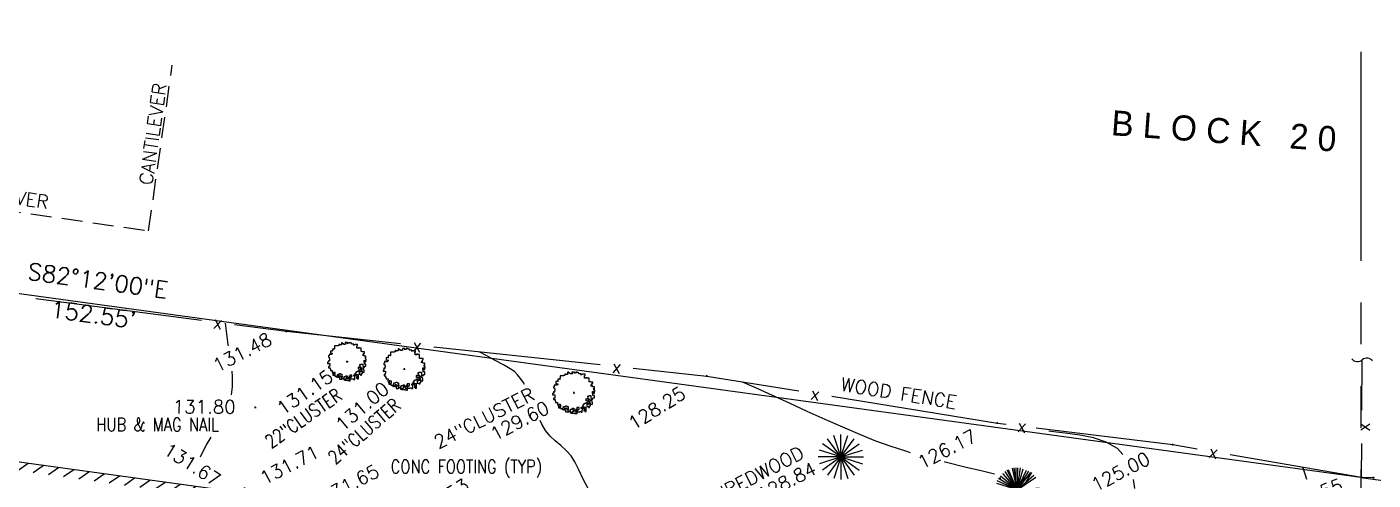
# Model space of a CAD drawing. Extents: x 3812 to 5524, y 4309 to 5867.
# Drawn here: x 4920.2 to 5000.7, y 4949.4 to 4976.5 of the extents above; entities that cross this region are included whole.
import ezdxf
from ezdxf.enums import TextEntityAlignment as Align

# ---------------------------------------------------------------- set-up
doc = ezdxf.new("R2010")
doc.units = 0
doc.header["$LTSCALE"] = 10
doc.header["$MEASUREMENT"] = 0
doc.header["$PDMODE"] = 2
doc.header["$PDSIZE"] = 0.05
doc.linetypes.add('HIDDEN2', pattern=[0.1875, 0.125, -0.0625])
doc.linetypes.add('PHANTOM', pattern=[2.5, 1.25, -0.25, 0.25, -0.25, 0.25, -0.25])
doc.layers.get('0').update_dxf_attribs({"linetype": 'CONTINUOUS'})
for name, color, linetype in [('BNDRY', 5, 'CONTINUOUS'), ('BNDRY-DIM', 1, 'CONTINUOUS'), ('BNDRY-REC', 4, 'PHANTOM'), ('BUILDING', 1, 'CONTINUOUS'), ('CONT-MJR', 1, 'CONTINUOUS'), ('CONT-MNR', 7, 'CONTINUOUS'), ('ELEV', 7, 'CONTINUOUS'), ('FENCE', 7, 'CONTINUOUS'), ('HATCH', 6, 'CONTINUOUS'), ('LEGEND', 7, 'CONTINUOUS'), ('PNTS-FIELD5-12-16', 3, 'CONTINUOUS'), ('TEXTM', 11, 'CONTINUOUS'), ('TREES', 3, 'CONTINUOUS')]:
    doc.layers.add(name, color=color, linetype=linetype)
doc.styles.add('L80', font='simplex.shx', dxfattribs={"height": 0.8})
doc.styles.add('S6', font='SIMPLEX', dxfattribs={"height": 0.083333})
doc.styles.add('SHADOW', font='SHADOW2.SHX')

# ---------------------------------------------------------------- blocks, each defined once
blk = doc.blocks.new('POINT')
blk.add_point((0, 0))
at = {"layer": 'ELEV', "style": 'S6'}
blk.add_attdef('ELEV', (0.1191, -0.0403), '', height=0.0833, dxfattribs=at)
blk = doc.blocks.new('CG_T18')
for q in [(-0.0735, 0.1011), (-0.0386, 0.1189), (0, 0.125), (0.0386, 0.1189), (0.0735, 0.1011), (-0.125, 0), (-0.1189, 0.0386), (-0.1189, -0.0386), (-0.1011, 0.0735), (-0.1011, -0.0735), (-0.0735, -0.1011), (-0.0386, -0.1189), (0.1011, 0.0735), (0.1189, 0.0386), (0.125, 0), (0.1189, -0.0386), (0.1011, -0.0735), (0.0735, -0.1011), (0.0386, -0.1189), (0, -0.125)]:
    blk.add_line((0, 0), q)
blk = doc.blocks.new('SHRUB1')
for p, q in [((0, 0), (-0.0863, 0.0697)), ((0, 0), (-0.0747, 0.0837)), ((0, 0), (-0.0623, 0.0926)), ((0, 0), (-0.0515, 0.0996)), ((0, 0), (-0.044, 0.1016)), ((0, 0), (-0.0249, 0.1106)), ((0, 0), (-0.0149, 0.1126)), ((-0.0074, 0.0559), (-0.0049, 0.1115)), ((0, 0), (0.0034, 0.1126)), ((0, 0), (0.0159, 0.1126)), ((0, 0), (0.03, 0.1076)), ((0, 0), (0.0483, 0.1006)), ((0, 0), (0.0591, 0.0956)), ((0, 0), (0.069, 0.0877)), ((0, 0), (0.0856, 0.0747)), ((0.0471, 0.0411), (0.0757, 0.0877)), ((0, 0), (-0.1112, 0.0038)), ((0, 0), (-0.1112, -0.011)), ((0, 0), (-0.1071, -0.032)), ((0, 0), (-0.1046, 0.0318)), ((-0.1046, 0.0318), (-0.1046, 0.0318)), ((0, 0), (-0.1021, 0.0458)), ((0, 0), (-0.1021, -0.0459)), ((0, 0), (-0.0971, -0.0549)), ((0, 0), (-0.0954, 0.0577)), ((-0.0848, 0.0512), (-0.088, 0.0637)), ((0, 0), (-0.0863, -0.0679)), ((0, 0), (-0.0788, -0.0808)), ((0, 0), (-0.0722, -0.0838)), ((0, 0), (-0.0332, -0.1058)), ((0, 0), (-0.0174, -0.1068)), ((0, 0), (-0.0082, -0.1128)), ((0, 0), (-0.0024, -0.1118)), ((0, 0), (0.0948, 0.0637)), ((0, 0), (0.1131, 0.0089)), ((0, 0), (0.1122, -0.0052)), ((0, 0), (0.1106, -0.0121)), ((0, 0), (0.1056, -0.0371)), ((0, 0), (0.1014, -0.053)), ((0, 0), (0.0931, -0.0649)), ((0, 0), (0.0151, -0.1148)), ((0, 0), (0.0042, -0.1098)), ((0, 0), (0.0516, -0.0998)), ((0, 0), (0.0657, -0.0919)), ((0, 0), (0.0815, -0.0849)), ((0, 0), (0.0367, -0.1068)), ((0, 0), (0.089, -0.0789)), ((0, 0), (0.1172, -0.027)), ((0, 0), (0.0292, -0.1078)), ((-0.0706, -0.0211), (-0.1063, -0.042)), ((0.0684, -0.0477), (0.0865, -0.0689)), ((-0.0217, -0.0693), (-0.024, -0.1068))]:
    blk.add_line(p, q)
blk = doc.blocks.new('CG_T30')
for p, q in [((-0.0887, 0.0811), (-0.0964, 0.0811)), ((-0.0964, 0.0811), (-0.0964, 0.0698)), ((-0.0809, 0.0819), (-0.0887, 0.0819)), ((-0.0887, 0.0819), (-0.0887, 0.0811)), ((-0.0826, 0.0897), (-0.0835, 0.0897)), ((-0.0835, 0.0897), (-0.0835, 0.0819)), ((-0.0835, 0.0819), (-0.0809, 0.0819)), ((-0.0749, 0.1017), (-0.0826, 0.1017)), ((-0.0826, 0.1017), (-0.0826, 0.0897)), ((-0.0671, 0.1017), (-0.0749, 0.1017)), ((-0.0749, 0.1017), (-0.0749, 0.1017)), ((-0.0594, 0.1017), (-0.0671, 0.1017)), ((-0.0671, 0.1017), (-0.0671, 0.1017)), ((-0.0516, 0.1053), (-0.0594, 0.1053)), ((-0.0594, 0.1053), (-0.0594, 0.1017)), ((-0.0534, 0.1113), (-0.0542, 0.1113)), ((-0.0542, 0.1113), (-0.0542, 0.1113)), ((-0.0534, 0.1104), (-0.0534, 0.1113)), ((-0.0455, 0.1104), (-0.0534, 0.1104)), ((-0.0516, 0.113), (-0.0516, 0.1053)), ((-0.0516, 0.1053), (-0.0516, 0.1053)), ((-0.0455, 0.1087), (-0.0455, 0.1104)), ((-0.0378, 0.1087), (-0.0455, 0.1087)), ((-0.03, 0.1225), (-0.0378, 0.1225)), ((-0.0378, 0.1225), (-0.0378, 0.1087)), ((-0.0378, 0.1087), (-0.0378, 0.1087)), ((-0.03, 0.1165), (-0.03, 0.1225)), ((-0.0223, 0.1165), (-0.03, 0.1165)), ((-0.0223, 0.1121), (-0.0223, 0.1165)), ((-0.0145, 0.1121), (-0.0223, 0.1121)), ((-0.0068, 0.1156), (-0.0145, 0.1156)), ((-0.0145, 0.1156), (-0.0145, 0.1121)), ((0.0027, 0.1233), (-0.012, 0.1233)), ((-0.012, 0.1233), (-0.012, 0.1233)), ((-0.012, 0.1233), (-0.012, 0.1156)), ((-0.012, 0.1156), (-0.0068, 0.1156)), ((0.0027, 0.1156), (0.0027, 0.1233)), ((0.0148, 0.119), (0.0027, 0.119)), ((0.0027, 0.119), (0.0027, 0.1156)), ((0.0148, 0.1217), (0.0148, 0.1268)), ((0.0148, 0.1268), (0.0148, 0.119)), ((0.0226, 0.1217), (0.0148, 0.1217)), ((0.0226, 0.119), (0.0226, 0.1217)), ((0.0303, 0.119), (0.0226, 0.119)), ((0.0303, 0.113), (0.0303, 0.119)), ((0.0441, 0.113), (0.0303, 0.113)), ((0.0441, 0.1053), (0.0441, 0.113)), ((0.0518, 0.1087), (0.0441, 0.1087)), ((0.0441, 0.1087), (0.0441, 0.1053)), ((0.0665, 0.1104), (0.0518, 0.1104)), ((0.0518, 0.1104), (0.0518, 0.1087)), ((0.0631, 0.0949), (0.0631, 0.1026)), ((0.0631, 0.1026), (0.0665, 0.1026)), ((0.0639, 0.0949), (0.0631, 0.0949)), ((0.0639, 0.0862), (0.0639, 0.0949)), ((0.076, 0.0862), (0.0639, 0.0862)), ((0.0665, 0.1026), (0.0665, 0.1104)), ((0.076, 0.088), (0.076, 0.094)), ((0.076, 0.094), (0.076, 0.0862)), ((0.0907, 0.088), (0.076, 0.088)), ((0.0907, 0.0802), (0.0907, 0.088)), ((-0.118, 0.0362), (-0.1223, 0.0362)), ((-0.1223, 0.0362), (-0.1223, 0.0284)), ((-0.1223, 0.0284), (-0.1171, 0.0284)), ((-0.1145, 0.0051), (-0.1223, 0.0051)), ((-0.1223, 0.0051), (-0.1223, -0.0052)), ((-0.1102, 0.0457), (-0.118, 0.0457)), ((-0.118, 0.0457), (-0.118, 0.0362)), ((-0.1171, 0.0284), (-0.1171, 0.0206)), ((-0.1171, 0.0206), (-0.1145, 0.0206)), ((-0.1145, 0.0129), (-0.1163, 0.0129)), ((-0.1163, 0.0129), (-0.1163, 0.0051)), ((-0.1163, 0.0051), (-0.1145, 0.0051)), ((-0.1145, 0.0206), (-0.1145, 0.0129)), ((-0.1085, 0.0552), (-0.1102, 0.0552)), ((-0.1102, 0.0552), (-0.1024, 0.0552)), ((-0.1102, 0.0448), (-0.1102, 0.0457)), ((-0.1024, 0.0448), (-0.1102, 0.0448)), ((-0.1008, 0.0673), (-0.1085, 0.0673)), ((-0.1085, 0.0673), (-0.1085, 0.0552)), ((-0.1024, 0.0552), (-0.1024, 0.0491)), ((-0.0947, 0.0517), (-0.1024, 0.0517)), ((-0.1024, 0.0517), (-0.1024, 0.0448)), ((-0.1024, 0.0491), (-0.0947, 0.0491)), ((-0.093, 0.0698), (-0.1008, 0.0698)), ((-0.1008, 0.0698), (-0.1008, 0.0673)), ((-0.0964, 0.0698), (-0.093, 0.0698)), ((-0.0947, 0.0491), (-0.0947, 0.0517)), ((0.0907, 0.0725), (0.0907, 0.0802)), ((0.0907, 0.0802), (0.0907, 0.0802)), ((0.0907, 0.0647), (0.0907, 0.0725)), ((0.0907, 0.0725), (0.0907, 0.0725)), ((0.0984, 0.0647), (0.0907, 0.0647)), ((0.0907, 0.0647), (0.0907, 0.0647)), ((0.0984, 0.0629), (0.0984, 0.0647)), ((0.1131, 0.0629), (0.0984, 0.0629)), ((0.1036, 0.0448), (0.1001, 0.0448)), ((0.1001, 0.0448), (0.1079, 0.0448)), ((0.1036, 0.037), (0.1036, 0.0448)), ((0.1114, 0.0406), (0.1036, 0.0406)), ((0.1036, 0.0406), (0.1036, 0.037)), ((0.1105, 0), (0.1071, 0)), ((0.1071, 0), (0.1148, 0)), ((0.1079, 0.0448), (0.1079, 0.0552)), ((0.1079, 0.0552), (0.1131, 0.0552)), ((0.1105, 0.0051), (0.1105, 0.0078)), ((0.1105, 0.0078), (0.1105, 0)), ((0.1182, 0.0051), (0.1105, 0.0051)), ((0.1114, 0.0354), (0.1114, 0.0406)), ((0.1226, 0.0354), (0.1114, 0.0354)), ((0.1123, -0.0026), (0.1123, 0.0051)), ((0.1123, 0.0051), (0.1182, 0.0051)), ((0.1131, 0.0552), (0.1131, 0.0629)), ((0.12, 0.0224), (0.1148, 0.0224)), ((0.1148, 0.0224), (0.1226, 0.0224)), ((0.1148, 0), (0.1148, -0.0026)), ((0.12, 0.0146), (0.12, 0.0224)), ((0.1251, 0.0146), (0.12, 0.0146)), ((0.1226, 0.0224), (0.1226, 0.0354)), ((0.1226, -0.0026), (0.1226, 0.0069)), ((0.1226, 0.0069), (0.1251, 0.0069)), ((0.1251, 0.0069), (0.1251, 0.0146)), ((-0.1223, -0.0052), (-0.1275, -0.0052)), ((-0.1275, -0.0052), (-0.1275, -0.013)), ((-0.1275, -0.013), (-0.1137, -0.013)), ((-0.1145, -0.0328), (-0.1215, -0.0328)), ((-0.1215, -0.0328), (-0.1215, -0.0406)), ((-0.1215, -0.0406), (-0.112, -0.0406)), ((-0.1137, -0.025), (-0.1145, -0.025)), ((-0.1145, -0.025), (-0.1145, -0.0328)), ((-0.1137, -0.013), (-0.1137, -0.025)), ((-0.112, -0.0406), (-0.112, -0.0509)), ((-0.112, -0.0509), (-0.1094, -0.0509)), ((-0.1094, -0.0509), (-0.1094, -0.0587)), ((-0.1094, -0.0587), (-0.0973, -0.0587)), ((-0.0973, -0.0656), (-0.0981, -0.0656)), ((-0.0981, -0.0656), (-0.0981, -0.0733)), ((-0.0981, -0.0733), (-0.0939, -0.0733)), ((-0.0973, -0.0587), (-0.0973, -0.0578)), ((-0.0973, -0.0578), (-0.0973, -0.0656)), ((-0.0939, -0.0733), (-0.0939, -0.0812)), ((-0.0861, -0.0742), (-0.0904, -0.0742)), ((-0.0904, -0.0742), (-0.0904, -0.082)), ((-0.0861, -0.0725), (-0.0861, -0.0665)), ((-0.0861, -0.0665), (-0.0861, -0.0742)), ((-0.0775, -0.0725), (-0.0861, -0.0725)), ((-0.0775, -0.0837), (-0.0775, -0.0725)), ((-0.0507, -0.082), (-0.0507, -0.0777)), ((-0.0507, -0.0777), (-0.043, -0.0777)), ((-0.043, -0.0777), (-0.043, -0.082)), ((0.0527, -0.0837), (0.0527, -0.076)), ((0.0527, -0.076), (0.0579, -0.076)), ((0.0579, -0.076), (0.0579, -0.0665)), ((0.0579, -0.0665), (0.0579, -0.0665)), ((0.0579, -0.0665), (0.0657, -0.0665)), ((0.0657, -0.0665), (0.0657, -0.063)), ((0.0657, -0.063), (0.0734, -0.063)), ((0.0734, -0.0371), (0.0717, -0.0371)), ((0.0717, -0.0371), (0.0795, -0.0371)), ((0.0734, -0.0492), (0.0734, -0.0371)), ((0.0812, -0.0492), (0.0734, -0.0492)), ((0.0734, -0.063), (0.0734, -0.0578)), ((0.0734, -0.0578), (0.0812, -0.0578)), ((0.0855, -0.0682), (0.0777, -0.0682)), ((0.0777, -0.0682), (0.0777, -0.0829)), ((0.0855, -0.0234), (0.0786, -0.0234)), ((0.0786, -0.0234), (0.0864, -0.0234)), ((0.0795, -0.0371), (0.0795, -0.0363)), ((0.0795, -0.0363), (0.0872, -0.0363)), ((0.0812, -0.0518), (0.0812, -0.0492)), ((0.0889, -0.0518), (0.0812, -0.0518)), ((0.0812, -0.0578), (0.0812, -0.0682)), ((0.0812, -0.0682), (0.0855, -0.0682)), ((0.0855, -0.038), (0.0855, -0.0234)), ((0.0932, -0.038), (0.0855, -0.038)), ((0.0864, -0.0234), (0.0864, -0.0182)), ((0.0864, -0.0182), (0.0941, -0.0182)), ((0.0872, -0.0363), (0.0872, -0.0501)), ((0.0872, -0.0501), (0.0907, -0.0501)), ((0.0889, -0.0656), (0.0872, -0.0656)), ((0.0872, -0.0656), (0.095, -0.0656)), ((0.0889, -0.0544), (0.0889, -0.0518)), ((0.0967, -0.0544), (0.0889, -0.0544)), ((0.0907, -0.0578), (0.0889, -0.0578)), ((0.0889, -0.0578), (0.0889, -0.0656)), ((0.0907, -0.0501), (0.0907, -0.0578)), ((0.0932, -0.0449), (0.0932, -0.038)), ((0.101, -0.0449), (0.0932, -0.0449)), ((0.0941, -0.0182), (0.0941, -0.0173)), ((0.0941, -0.0173), (0.1019, -0.0173)), ((0.0941, -0.0881), (0.0941, -0.0777)), ((0.0941, -0.0777), (0.1001, -0.0777)), ((0.095, -0.0656), (0.095, -0.069)), ((0.095, -0.069), (0.1027, -0.069)), ((0.0967, -0.0621), (0.0967, -0.0544)), ((0.0967, -0.0544), (0.0967, -0.0544)), ((0.0993, -0.0621), (0.0967, -0.0621)), ((0.0993, -0.0699), (0.0993, -0.0621)), ((0.1001, -0.0699), (0.0993, -0.0699)), ((0.1001, -0.0777), (0.1001, -0.0699)), ((0.101, -0.0492), (0.101, -0.0449)), ((0.1096, -0.0492), (0.101, -0.0492)), ((0.1019, -0.0173), (0.1019, -0.0311)), ((0.1019, -0.0311), (0.1036, -0.0311)), ((0.1027, -0.069), (0.1027, -0.069)), ((0.1027, -0.069), (0.1105, -0.069)), ((0.1036, -0.0311), (0.1036, -0.0389)), ((0.1036, -0.0389), (0.1139, -0.0389)), ((0.1096, -0.0569), (0.1096, -0.0492)), ((0.1105, -0.0569), (0.1096, -0.0569)), ((0.1105, -0.069), (0.1105, -0.0569)), ((0.1123, -0.0164), (0.1123, -0.0026)), ((0.1123, -0.0026), (0.1123, -0.0026)), ((0.1226, -0.0164), (0.1123, -0.0164)), ((0.1139, -0.0389), (0.1139, -0.0311)), ((0.1139, -0.0311), (0.1226, -0.0311)), ((0.1139, -0.0389), (0.1139, -0.0389)), ((0.1148, -0.0026), (0.1226, -0.0026)), ((0.1226, -0.0311), (0.1226, -0.0164)), ((-0.0939, -0.0812), (-0.0853, -0.0812)), ((-0.0904, -0.082), (-0.093, -0.082)), ((-0.093, -0.082), (-0.093, -0.0897)), ((-0.093, -0.0897), (-0.0809, -0.0897)), ((-0.0853, -0.0812), (-0.0853, -0.0837)), ((-0.0853, -0.0837), (-0.0775, -0.0837)), ((-0.0809, -0.0897), (-0.0809, -0.0949)), ((-0.0809, -0.0949), (-0.0732, -0.0949)), ((-0.0732, -0.0949), (-0.0732, -0.0993)), ((-0.0732, -0.0993), (-0.0654, -0.0993)), ((-0.0654, -0.0975), (-0.0654, -0.0897)), ((-0.0654, -0.0897), (-0.0619, -0.0897)), ((-0.0619, -0.0975), (-0.0654, -0.0975)), ((-0.0654, -0.0993), (-0.0654, -0.1001)), ((-0.0654, -0.1001), (-0.0576, -0.1001)), ((-0.0619, -0.0897), (-0.0619, -0.082)), ((-0.0619, -0.082), (-0.0507, -0.082)), ((-0.0619, -0.1053), (-0.0619, -0.0975)), ((-0.0585, -0.1053), (-0.0619, -0.1053)), ((-0.0534, -0.0975), (-0.0585, -0.0975)), ((-0.0585, -0.0975), (-0.0585, -0.1053)), ((-0.0576, -0.1001), (-0.0576, -0.1018)), ((-0.0576, -0.1018), (-0.0498, -0.1018)), ((-0.0534, -0.0949), (-0.0534, -0.0897)), ((-0.0534, -0.0897), (-0.0534, -0.0975)), ((-0.0404, -0.0949), (-0.0534, -0.0949)), ((-0.0498, -0.1018), (-0.0498, -0.1148)), ((-0.0498, -0.1148), (-0.0352, -0.1148)), ((-0.043, -0.082), (-0.0352, -0.082)), ((-0.0404, -0.1027), (-0.0404, -0.0949)), ((-0.0343, -0.1027), (-0.0404, -0.1027)), ((-0.0335, -0.1027), (-0.0361, -0.1027)), ((-0.0361, -0.1027), (-0.0361, -0.1105)), ((-0.0361, -0.1105), (-0.0231, -0.1105)), ((-0.0352, -0.082), (-0.0352, -0.0949)), ((-0.0352, -0.0949), (-0.0335, -0.0949)), ((-0.0352, -0.1182), (-0.0352, -0.1105)), ((-0.0352, -0.1105), (-0.0343, -0.1105)), ((-0.0352, -0.1148), (-0.0352, -0.1182)), ((-0.0343, -0.1105), (-0.0343, -0.1027)), ((-0.0335, -0.0949), (-0.0335, -0.1027)), ((-0.0249, -0.1139), (-0.0249, -0.1061)), ((-0.0249, -0.1061), (-0.0197, -0.1061)), ((-0.0206, -0.1139), (-0.0249, -0.1139)), ((-0.0231, -0.1105), (-0.0231, -0.1139)), ((-0.0231, -0.1139), (-0.0154, -0.1139)), ((-0.0206, -0.1225), (-0.0206, -0.1139)), ((-0.0128, -0.1225), (-0.0206, -0.1225)), ((-0.0197, -0.1061), (-0.0197, -0.0984)), ((-0.0197, -0.0984), (-0.0076, -0.0984)), ((-0.0154, -0.1139), (-0.0154, -0.1225)), ((-0.0154, -0.1225), (-0.0128, -0.1225)), ((-0.005, -0.1139), (-0.0102, -0.1139)), ((-0.0102, -0.1139), (-0.0102, -0.1217)), ((-0.0102, -0.1217), (0.0044, -0.1217)), ((-0.0076, -0.0984), (-0.0076, -0.0933)), ((-0.0076, -0.0933), (0.0001, -0.0933)), ((0.0027, -0.1018), (-0.005, -0.1018)), ((-0.005, -0.1018), (-0.005, -0.1139)), ((0.0001, -0.0933), (0.0001, -0.1018)), ((0.0001, -0.1018), (0.0027, -0.1018)), ((0.0044, -0.1217), (0.0044, -0.1243)), ((0.0044, -0.1243), (0.0122, -0.1243)), ((0.0105, -0.1061), (0.0053, -0.1061)), ((0.0053, -0.1061), (0.0053, -0.1139)), ((0.0053, -0.1139), (0.0183, -0.1139)), ((0.0174, -0.0984), (0.0105, -0.0984)), ((0.0105, -0.0984), (0.0105, -0.1061)), ((0.0122, -0.1243), (0.0122, -0.1252)), ((0.0122, -0.1252), (0.0199, -0.1252)), ((0.0183, -0.1061), (0.0156, -0.1061)), ((0.0156, -0.1061), (0.0234, -0.1061)), ((0.0312, -0.0881), (0.0174, -0.0881)), ((0.0174, -0.0881), (0.0174, -0.0984)), ((0.0183, -0.1139), (0.0183, -0.1061)), ((0.0199, -0.1139), (0.0183, -0.1139)), ((0.0183, -0.1139), (0.0183, -0.1139)), ((0.0183, -0.1139), (0.0269, -0.1139)), ((0.0199, -0.1252), (0.0199, -0.1139)), ((0.0234, -0.1061), (0.0234, -0.1001)), ((0.0234, -0.1001), (0.0312, -0.1001)), ((0.0269, -0.1139), (0.0269, -0.1139)), ((0.0269, -0.1139), (0.0346, -0.1139)), ((0.0312, -0.1001), (0.0312, -0.0881)), ((0.0346, -0.1139), (0.0346, -0.1122)), ((0.0346, -0.1122), (0.0424, -0.1122)), ((0.0424, -0.1122), (0.0424, -0.1165)), ((0.0424, -0.1165), (0.0501, -0.1165)), ((0.0441, -0.0949), (0.0441, -0.0872)), ((0.0441, -0.0872), (0.0553, -0.0872)), ((0.051, -0.0949), (0.0441, -0.0949)), ((0.0501, -0.1165), (0.0501, -0.1036)), ((0.0501, -0.1036), (0.051, -0.1036)), ((0.051, -0.1036), (0.051, -0.0949)), ((0.0579, -0.0837), (0.0527, -0.0837)), ((0.0553, -0.0872), (0.0553, -0.0837)), ((0.0553, -0.0837), (0.0631, -0.0837)), ((0.0579, -0.0958), (0.0579, -0.0837)), ((0.0657, -0.0958), (0.0579, -0.0958)), ((0.0631, -0.107), (0.0579, -0.107)), ((0.0579, -0.107), (0.0657, -0.107)), ((0.0631, -0.0837), (0.0631, -0.0854)), ((0.0631, -0.0854), (0.0709, -0.0854)), ((0.0709, -0.0993), (0.0631, -0.0993)), ((0.0631, -0.0993), (0.0631, -0.107)), ((0.0657, -0.101), (0.0657, -0.0958)), ((0.0734, -0.101), (0.0657, -0.101)), ((0.0657, -0.107), (0.0657, -0.1131)), ((0.0657, -0.1131), (0.0734, -0.1131)), ((0.0709, -0.0854), (0.0709, -0.0993)), ((0.0734, -0.1131), (0.0734, -0.101)), ((0.0734, -0.101), (0.0734, -0.101)), ((0.0777, -0.0829), (0.0864, -0.0829)), ((0.0864, -0.0829), (0.0864, -0.0881)), ((0.0864, -0.0881), (0.0941, -0.0881))]:
    blk.add_line(p, q)

msp = doc.modelspace()

# ---------------------------------------------------------------- hatches: boundary and pattern name
at = {"layer": 'HATCH'}
h = msp.add_hatch(dxfattribs=at)
h.set_pattern_fill('ANSI31', color=256, scale=5, angle=349.9925, style=0)
h.set_pattern_definition([(34.9925, (136.81556, 0.544), (-0.358418253, 0.51201695), [])])
h.paths.add_polyline_path([(4894.93, 4953.866), (4893.288, 4942.073), (4890.025, 4942.433), (4890.185, 4941.912), (4893.716, 4941.523), (4895.356, 4953.302), (4931.92, 4948.267), (4927.283, 4914.577), (4864.934, 4922.972), (4867.544, 4941.908), (4886.958, 4939.142), (4886.804, 4939.669), (4867.117, 4942.473), (4864.37, 4922.543), (4927.71, 4914.015), (4932.484, 4948.694)])

# ---------------------------------------------------------------- linework, layer by layer
at = {"layer": 'BNDRY'}
for q in [(4848.866, 4970.233), (5000.004, 4899.062)]:
    msp.add_line((5000.004, 4949.529), q, dxfattribs=at)
at = {"layer": 'BNDRY-REC'}
for p, q in [((5000.004, 4999.999), (5000.004, 4949.529)), ((5000.004, 4949.529), (5135.044, 4931.031))]:
    msp.add_line(p, q, dxfattribs=at)
at = {"layer": 'BUILDING', "linetype": 'HIDDEN2'}
for p, q in [((4927.479, 4964.296), (4928.896, 4974.195)), ((4909.289, 4966.901), (4927.479, 4964.296))]:
    msp.add_line(p, q, dxfattribs=at)
at = {"layer": 'BUILDING'}
msp.add_line((4932.484, 4948.694), (4894.93, 4953.866), dxfattribs=at)
at = {"layer": 'CONT-MJR', "elevation": 130}
for points in [[(4949.974, 4955.092), (4949.885, 4955.235), (4949.729, 4955.46), (4949.558, 4955.671), (4949.365, 4955.862), (4949.108, 4956.038), (4948.707, 4956.269), (4948.223, 4956.531), (4947.719, 4956.8), (4947.256, 4957.054)], [(4953.785, 4948.862), (4953.481, 4949.425), (4953.218, 4949.98), (4952.98, 4950.468), (4952.755, 4950.829), (4952.464, 4951.144), (4952.143, 4951.432), (4951.814, 4951.713), (4951.503, 4952.009), (4951.23, 4952.337), (4951.013, 4952.717), (4950.911, 4952.935)]]:
    msp.add_lwpolyline(points, dxfattribs=at)
at = {"layer": 'CONT-MNR'}
for points, elevation in [([(4932.262, 4957.414), (4932.25, 4957.488), (4932.152, 4958.125), (4932.082, 4958.76)], 132), ([(4932.446, 4954.478), (4932.503, 4954.948), (4932.503, 4955.58), (4932.475, 4955.888)], 132), ([(4973.066, 4951.012), (4972.845, 4951.075), (4971.851, 4951.393), (4970.991, 4951.711), (4970.039, 4952.096), (4969.021, 4952.531), (4967.961, 4953), (4966.888, 4953.486), (4965.826, 4953.971), (4964.803, 4954.441), (4963.843, 4954.877), (4962.974, 4955.262)], 128), ([(4930.588, 4950.759), (4930.639, 4950.903), (4930.936, 4951.477), (4931.226, 4951.945)], 132), ([(4985.78, 4950.911), (4985.444, 4951.254), (4984.777, 4951.642), (4984.017, 4951.899), (4983.191, 4952.065), (4982.328, 4952.179), (4981.455, 4952.28), (4981.345, 4952.297)], 126), ([(4978.082, 4949.731), (4977.374, 4949.897), (4976.309, 4950.153), (4975.149, 4950.442), (4975.097, 4950.456)], 128), ([(4996.785, 4949.407), (4996.699, 4949.667), (4996.548, 4950.152)], 124), ([(4986.496, 4948.86), (4986.407, 4949.409)], 126)]:
    msp.add_lwpolyline(points, dxfattribs=dict(at, elevation=elevation))
at = {"layer": 'FENCE'}
for p, q in [((4920.725, 4960.242), (4930.64, 4958.948)), ((4932.624, 4958.689), (4935.73, 4958.284)), ((4935.73, 4958.284), (4942.559, 4957.556)), ((4944.547, 4957.343), (4954.491, 4956.283)), ((4956.48, 4956.071), (4960.885, 4955.601)), ((5000.076, 4953.558), (5000.095, 4956.565)), ((4960.885, 4955.601), (4966.383, 4954.711)), ((4968.357, 4954.391), (4978.27, 4952.787)), ((4978.27, 4952.787), (4978.27, 4952.787)), ((4978.27, 4952.787), (4978.781, 4952.724)), ((4980.59, 4952.502), (4988.761, 4951.5)), ((4988.761, 4951.5), (4990.212, 4951.249)), ((5000.052, 4949.545), (5000.064, 4951.558)), ((4992.183, 4950.908), (5000.052, 4949.545)), ((5000.052, 4949.545), (5000.769, 4949.525))]:
    msp.add_line(p, q, dxfattribs=at)
msp.add_lwpolyline([(5000.716, 4956.495, 0.466308), (5000.095, 4956.565, -0.466308), (4999.474, 4956.635, -0.466308)], format="xyb", dxfattribs=at)
at = {"layer": 'TEXTM'}
msp.add_lwpolyline([(4946.322, 4945.894, 0, 0.599, 0), (4946.577, 4947.676, 0, 0, -0.485432), (4947.553, 4948.241, 0, 0, 0.670318), (4948.828, 4949.56, 0, 0, 1.05221)], format="xyseb", dxfattribs=at)

# ---------------------------------------------------------------- block references
at = {"layer": 'PNTS-FIELD5-12-16'}
ref = msp.add_blockref('POINT', (4935.73, 4958.284), dxfattribs=dict(at, xscale=9.6, yscale=9.6, zscale=9.6, rotation=27.3291666666667))
ref.add_attrib('ELEV', '131.48', (4931.59, 4955.801), dxfattribs={"layer": 'ELEV', "height": 0.8, "rotation": 27.32917, "style": 'S6'})
ref = msp.add_blockref('POINT', (4939.361, 4956.468), dxfattribs=dict(at, xscale=9.6, yscale=9.6, zscale=9.6, rotation=34.88785569906119))
ref.add_attrib('ELEV', '131.15', (4935.51, 4953.221), dxfattribs={"layer": 'ELEV', "height": 0.8, "rotation": 34.88786, "style": 'S6'})
ref = msp.add_blockref('POINT', (4942.782, 4956.011), dxfattribs=dict(at, xscale=9.6, yscale=9.6, zscale=9.6, rotation=40.82479903772032))
ref.add_attrib('ELEV', '131.00', (4939.095, 4952.24), dxfattribs={"layer": 'ELEV', "height": 0.8, "rotation": 40.8248, "style": 'S6'})
ref = msp.add_blockref('POINT', (4960.885, 4955.601), dxfattribs=dict(at, xscale=9.6, yscale=9.6, zscale=9.6, rotation=32.27758722354918))
ref.add_attrib('ELEV', '128.25', (4956.503, 4952.33), dxfattribs={"layer": 'ELEV', "height": 0.8, "rotation": 32.27759, "style": 'S6'})
ref = msp.add_blockref('POINT', (4933.862, 4953.724), dxfattribs=dict(at, xscale=9.6, yscale=9.6, zscale=9.6, rotation=359.7993750211108))
ref.add_attrib('ELEV', '131.80', (4928.92, 4953.364), dxfattribs={"layer": 'ELEV', "height": 0.8, "rotation": 359.79938, "style": 'S6'})
ref = msp.add_blockref('POINT', (4952.928, 4954.6), dxfattribs=dict(at, xscale=9.6, yscale=9.6, zscale=9.6, rotation=27.3291666666667))
ref.add_attrib('ELEV', '129.60', (4948.195, 4951.698), dxfattribs={"layer": 'ELEV', "height": 0.8, "rotation": 27.32917, "style": 'S6'})
ref = msp.add_blockref('POINT', (4978.27, 4952.787), dxfattribs=dict(at, xscale=9.6, yscale=9.6, zscale=9.6, rotation=27.3291666666667))
ref.add_attrib('ELEV', '126.17', (4973.752, 4950.005), dxfattribs={"layer": 'ELEV', "height": 0.8, "rotation": 27.32917, "style": 'S6'})
ref = msp.add_blockref('POINT', (4932.484, 4948.694), dxfattribs=dict(at, xscale=9.6, yscale=9.6, zscale=9.6, rotation=327.5683746367291))
ref.add_attrib('ELEV', '131.67', (4928.286, 4950.98), dxfattribs={"layer": 'ELEV', "height": 0.8, "rotation": 327.56837, "style": 'S6'})
ref = msp.add_blockref('POINT', (4933.222, 4948.887), dxfattribs=dict(at, xscale=9.6, yscale=9.6, zscale=9.6, rotation=27.3291666666667))
ref.add_attrib('ELEV', '131.71', (4934.415, 4949.068), dxfattribs={"layer": 'ELEV', "height": 0.8, "rotation": 27.32917, "style": 'S6'})
ref = msp.add_blockref('POINT', (4988.761, 4951.5), dxfattribs=dict(at, xscale=9.6, yscale=9.6, zscale=9.6, rotation=27.3291666666667))
ref.add_attrib('ELEV', '125.00', (4984.143, 4948.654), dxfattribs={"layer": 'ELEV', "height": 0.8, "rotation": 27.32917, "style": 'S6'})
ref = msp.add_blockref('POINT', (4936.819, 4947.723), dxfattribs=dict(at, xscale=9.6, yscale=9.6, zscale=9.6, rotation=27.3291666666667))
ref.add_attrib('ELEV', '131.65', (4938.012, 4947.904), dxfattribs={"layer": 'ELEV', "height": 0.8, "rotation": 27.32917, "style": 'S6'})
ref = msp.add_blockref('POINT', (4968.904, 4950.754), dxfattribs=dict(at, xscale=9.6, yscale=9.6, zscale=9.6, rotation=27.3291666666667))
ref.add_attrib('ELEV', '128.84', (4964.169, 4948.056), dxfattribs={"layer": 'ELEV', "height": 0.8, "rotation": 27.32917, "style": 'S6'})
ref = msp.add_blockref('POINT', (4942.576, 4946.547), dxfattribs=dict(at, xscale=9.6, yscale=9.6, zscale=9.6, rotation=33.69926047230632))
ref.add_attrib('ELEV', '131.53', (4943.614, 4946.771), dxfattribs={"layer": 'ELEV', "height": 0.8, "rotation": 33.69926, "style": 'S6'})
ref = msp.add_blockref('POINT', (5000.052, 4949.545), dxfattribs=dict(at, xscale=9.6, yscale=9.6, zscale=9.6, rotation=21.09816519299204))
ref.add_attrib('ELEV', '123.55', (4995.503, 4947.382), dxfattribs={"layer": 'ELEV', "height": 0.8, "rotation": 21.09817, "style": 'S6'})
ref = msp.add_blockref('POINT', (5000.769, 4949.525), dxfattribs=dict(at, xscale=9.6, yscale=9.6, zscale=9.6, rotation=41.23460572878561))
ref.add_attrib('ELEV', '123.26', (4996.96, 4945.448), dxfattribs={"layer": 'ELEV', "height": 0.8, "rotation": 41.23461, "style": 'S6'})
at = {"layer": 'TREES', "rotation": 359.9925}
for name, p, xscale, yscale, zscale in [('CG_T30', (4939.361, 4956.468), 9.166666666666666, 9.166666666666666, 9.166666666666666), ('CG_T30', (4942.782, 4956.011), 10, 10, 10), ('CG_T30', (4952.928, 4954.6), 10, 10, 10), ('CG_T18', (4968.904, 4950.754), 10.83333333333333, 10.83333333333333, 10.83333333333333), ('SHRUB1', (4979.452, 4948.798), 11.66666666666667, 11.66666666666667, 11.66666666666667)]:
    msp.add_blockref(name, p, dxfattribs=dict(at, xscale=xscale, yscale=yscale, zscale=zscale))

# ---------------------------------------------------------------- texts
at = {"layer": 'BNDRY-DIM', "style": 'L80'}
for s, p in [('S82%%d12\'00"E', (4924.382, 4960.814)), ("152.55'", (4924.104, 4958.783))]:
    msp.add_text(s, height=1, rotation=352.1925, dxfattribs=at).set_placement(p, align=Align.CENTER)
at = {"layer": 'FENCE', "style": 'L80'}
for rotation, p in [(352.56639, (4931.632, 4958.819)), (353.91083, (4943.553, 4957.45)), (353.91083, (4955.485, 4956.177)), (350.80611, (4967.37, 4954.551)), (353.00972, (4979.741, 4952.624)), (89.64583, (5000.152, 4952.558)), (350.17222, (4991.197, 4951.078))]:
    msp.add_text('x', height=0.8, rotation=rotation, dxfattribs=at).set_placement(p, align=Align.MIDDLE)
at = {"layer": 'LEGEND', "color": 2, "style": 'SHADOW'}
msp.add_text('B L O C K   2 0', height=1.5, rotation=355.78393, dxfattribs=at).set_placement((4985.036, 4970.017))
at = {"layer": 'TEXTM', "style": 'L80'}
for s, rotation, p in [('CANTILEVER', 81.9327, (4927.698, 4966.998)), ('CANTILEVER', 351.9327, (4915.356, 4966.472)), ('WOOD FENCE', 350.9369, (4968.85, 4954.733))]:
    msp.add_text(s, height=0.8, rotation=rotation, dxfattribs=at).set_placement(p)
at = {"layer": 'TEXTM', "style": 'L80', "width": 0.8}
for s, p in [('HUB & MAG NAIL', (4924.357, 4952.295)), ('CONC FOOTING (TYP)', (4941.971, 4949.777))]:
    msp.add_text(s, height=0.8, dxfattribs=at).set_placement(p)
at = {"layer": 'TREES', "style": 'L80', "width": 0.8}
for s, rotation, p in [('22"CLUSTER', 34.93347, (4934.806, 4951.242)), ('24"CLUSTER', 40.87041, (4938.647, 4950.279))]:
    msp.add_text(s, height=0.8, rotation=rotation, dxfattribs=at).set_placement(p)
at = {"layer": 'TREES', "style": 'L80'}
for s, p in [('24"CLUSTER', (4944.817, 4951.217)), ('26"REDWOOD', (4960.497, 4947.488))]:
    msp.add_text(s, height=0.8, rotation=27.37478, dxfattribs=at).set_placement(p)

doc.saveas('drawing.dxf')
